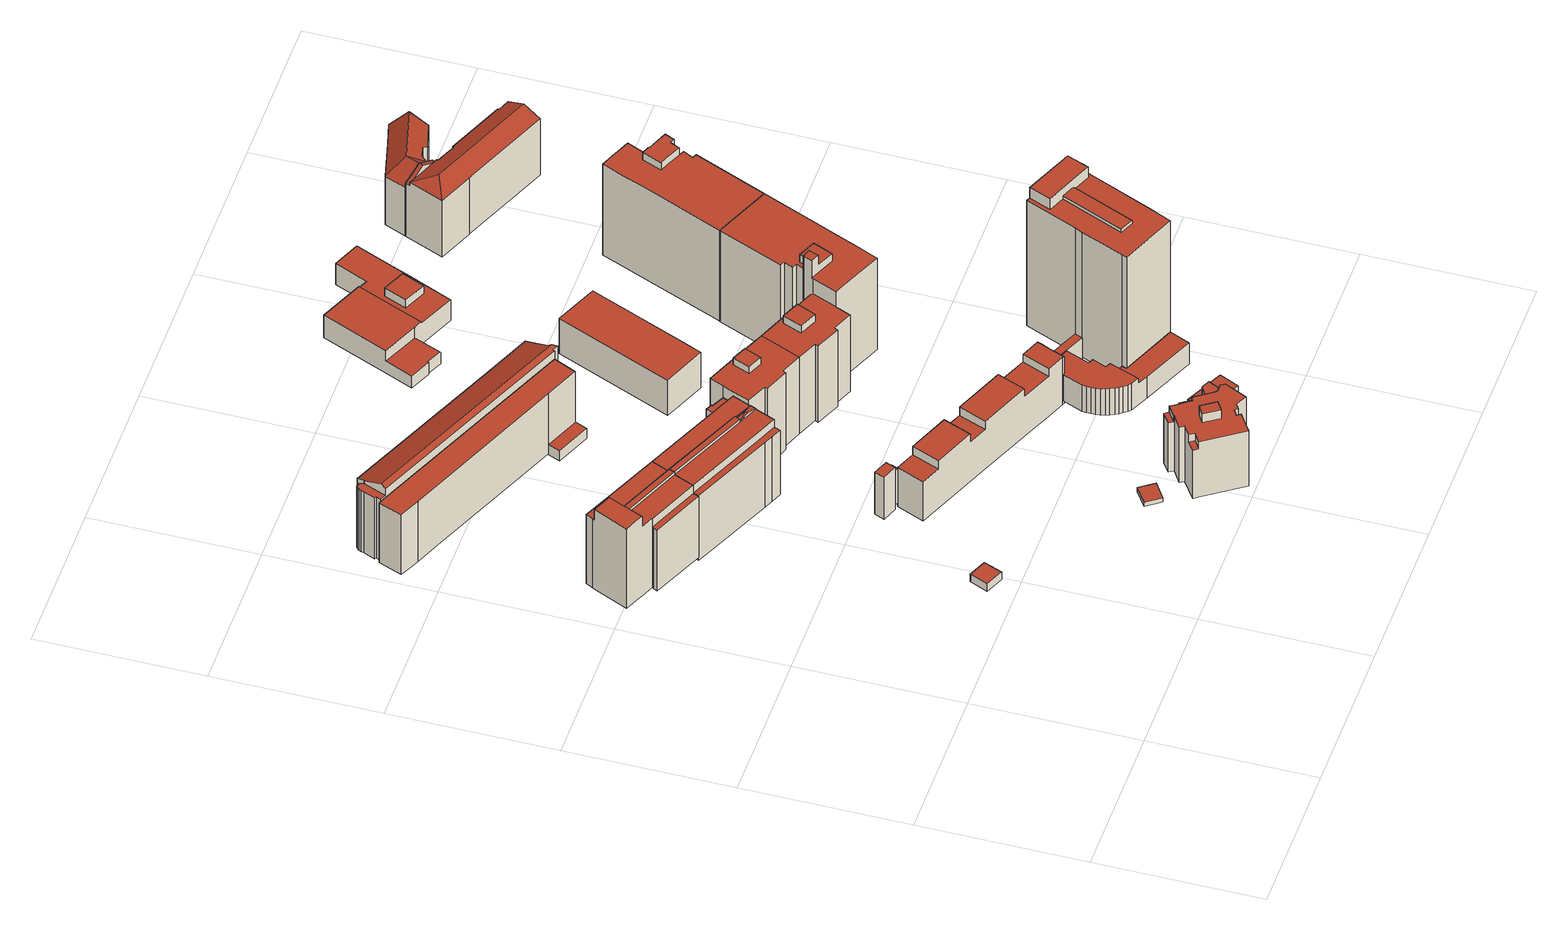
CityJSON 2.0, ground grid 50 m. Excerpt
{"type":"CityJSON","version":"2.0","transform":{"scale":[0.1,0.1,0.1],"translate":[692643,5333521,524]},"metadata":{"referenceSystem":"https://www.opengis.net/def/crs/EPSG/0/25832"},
"CityObjects":{
"building1":{"type":"Building","attributes":{"Gemeindeschluessel":"09162000","HoeheDach":"532.350","HoeheGrund":"529.640","Methode":"2000","NiedrigsteTraufeDesGebaeudes":"532.350","Geometrietyp2DReferenz":"3000","function":"31001_2000","roofType":"1000","measuredHeight":2.71},"geometry":[{"type":"MultiSurface","lod":"2","boundaries":[[[0,1,2,3]],[[4,5,1,0]],[[6,7,5,4]],[[3,2,7,6]],[[1,5,7,2]],[[3,6,4,0]]],"semantics":{"surfaces":[{"type":"WallSurface"},{"type":"RoofSurface"},{"type":"GroundSurface"}],"values":[0,0,0,0,1,2]}}]},
"building2":{"type":"Building","attributes":{"Gemeindeschluessel":"09162000","HoeheDach":"557.510","HoeheGrund":"527.883","Methode":"2000","NiedrigsteTraufeDesGebaeudes":"550.590","Geometrietyp2DReferenz":"3000","function":"31001_1000","roofType":"1000","measuredHeight":29.63,"storeysAboveGround":9},"geometry":[{"type":"MultiSurface","lod":"2","boundaries":[[[8,9,10,11,12,13,14,15,16,17,18,19,20]],[[21,22,17,16]],[[23,15,14,24,25,26]],[[27,9,8,28,29,30]],[[31,30,29,32]],[[13,12,11,10,33,31,32,34,35,36,37,38,39,40,25,24,14]],[[33,27,30,31]],[[10,9,27,33]],[[18,17,22,41]],[[40,42,26,25]],[[43,44,45,42,40,39,38]],[[46,47,48,49,50,44,43]],[[8,20,51,28]],[[52,21,16,15,23,26,42,45]],[[37,36,35,53,54,47,46,43,38]],[[45,44,50,52]],[[19,18,41,55]],[[54,55,41,22,21,52,50,49,48,47]],[[53,51,20,19,55,54]],[[29,28,51,53,35,34,32]]],"semantics":{"surfaces":[{"type":"WallSurface"},{"type":"RoofSurface"},{"type":"GroundSurface"}],"values":[0,0,0,1,0,2,0,0,1,0,0,1,0,1,0,0,0,0,1,0]}}]},
"building3":{"type":"Building","attributes":{"Gemeindeschluessel":"09162000","HoeheDach":"554.542","HoeheGrund":"526.840","Methode":"2000","NiedrigsteTraufeDesGebaeudes":"550.800","Geometrietyp2DReferenz":"3000","function":"31001_1000","roofType":"1000","measuredHeight":27.7,"storeysAboveGround":9},"geometry":[{"type":"MultiSurface","lod":"2","boundaries":[[[56,57,58,59,60,61,62,63,64,65,66,67,68]],[[69,70,65,64,71,16,17]],[[72,15,73,74]],[[75,76,77,78,69,17,18]],[[66,65,79,80]],[[81,68,67,82,83,19,20]],[[84,85,86,87]],[[73,88,89,90,74]],[[91,92,93,57,56,94,95,96,97]],[[94,56,68,81,20,95]],[[87,86,98,99]],[[80,79,100]],[[79,77,76,100]],[[79,65,70,78,77]],[[90,89,101,102]],[[103,93,92,104]],[[105,62,61,60,59,58,103,104,106,107,108,109,110,111,72,74,90,102,84,87,99]],[[106,91,97,107]],[[104,92,91,106]],[[70,69,78]],[[88,73,112,113]],[[96,95,20,19,18,17,16,15,72,111,110,109,108]],[[62,105,99,98,113,112,63]],[[71,64,63,112,73,15,16]],[[83,82,67,66,80,100,75,18,19]],[[107,97,96,108]],[[76,75,100]],[[102,101,85,84]],[[58,57,93,103]],[[113,98,86,85,101,89,88]],[[77,78,77,76]]],"semantics":{"surfaces":[{"type":"WallSurface"},{"type":"RoofSurface"},{"type":"GroundSurface"}],"values":[0,0,0,1,1,1,0,0,1,0,0,1,1,1,0,0,2,0,0,0,0,0,0,1,0,0,0,0,0,1,0]}}]},
"building4":{"type":"Building","attributes":{"Gemeindeschluessel":"09162000","HoeheDach":"541.260","HoeheGrund":"525.738","Methode":"2000","NiedrigsteTraufeDesGebaeudes":"538.600","Geometrietyp2DReferenz":"3000","function":"31001_2000","roofType":"1000","measuredHeight":15.52},"geometry":[{"type":"MultiSurface","lod":"2","boundaries":[[[114,115,116,117,118]],[[119,116,115,120]],[[121,119,122,123]],[[124,122,119,120]],[[125,126,127,128,129,121,123]],[[125,124,120,115,126]],[[129,117,116,119,121]],[[127,114,118,128]],[[123,122,124,125]],[[128,118,117,129]],[[126,115,114,127]]],"semantics":{"surfaces":[{"type":"RoofSurface"},{"type":"WallSurface"},{"type":"GroundSurface"}],"values":[0,1,1,0,2,1,1,1,1,1,1]}}]},
"building5":{"type":"Building","attributes":{"Gemeindeschluessel":"09162000","HoeheDach":"531.300","HoeheGrund":"529.689","Methode":"2000","NiedrigsteTraufeDesGebaeudes":"531.300","Geometrietyp2DReferenz":"3000","function":"31001_2000","roofType":"1000","measuredHeight":1.61},"geometry":[{"type":"MultiSurface","lod":"2","boundaries":[[[130,131,132,133]],[[134,130,133,135]],[[136,131,130,134]],[[136,134,135,137]],[[136,137,132,131]],[[135,133,132,137]]],"semantics":{"surfaces":[{"type":"WallSurface"},{"type":"RoofSurface"},{"type":"GroundSurface"}],"values":[0,1,0,0,2,0]}}]},
"building6":{"type":"Building","attributes":{"Gemeindeschluessel":"09162000","HoeheDach":"549.785","HoeheGrund":"527.534","Methode":"1000","NiedrigsteTraufeDesGebaeudes":"549.785","Geometrietyp2DReferenz":"3000","function":"31001_9998","roofType":"1000","measuredHeight":22.25,"storeysAboveGround":7},"geometry":[{"type":"MultiSurface","lod":"2","boundaries":[[[138,139,140,141,142,143,144,145,146]],[[140,139,147,148,149,141]],[[142,141,149,150,151,143]],[[145,152,153,146]],[[146,153,154,138]],[[150,149,148,147,154,153,152,155,151]],[[144,155,152,145]],[[143,151,155,144]],[[138,154,147,139]]],"semantics":{"surfaces":[{"type":"GroundSurface"},{"type":"WallSurface"},{"type":"RoofSurface"}],"values":[0,1,1,1,1,2,1,1,1]}}]},
"building7":{"type":"Building","attributes":{"Gemeindeschluessel":"09162000","HoeheDach":"553.840","HoeheGrund":"527.691","Methode":"2000","NiedrigsteTraufeDesGebaeudes":"550.417","Geometrietyp2DReferenz":"3000","function":"31001_9998","roofType":"3100","measuredHeight":26.15,"storeysAboveGround":8},"geometry":[{"type":"MultiSurface","lod":"2","boundaries":[[[156,157,158,159]],[[160,161,162,163,164]],[[165,166,167,168,169,170]],[[171,172,173,174]],[[174,173,175,176]],[[177,178,179,180]],[[181,182,183,184]],[[183,182,166,165,185,186,187,188,177,180,189,190,191,192,193,156,159,161,160,171,174,176,194]],[[180,179,195,189]],[[159,158,162,161]],[[188,196,178,177]],[[176,175,197,194]],[[162,169,168,198,163]],[[160,164,172,171]],[[182,181,167,166]],[[191,199,200,192]],[[185,201,202,186]],[[187,203,196,188]],[[204,197,175,173,172,164,163,198]],[[189,195,205,190]],[[190,205,199,191]],[[186,202,203,187]],[[193,206,157,156]],[[204,184,183,194,197]],[[162,158,157,206,200,199,205,195,179,178,196,203,202,201,170,169]],[[192,200,206,193]],[[204,198,168,167,181,184]],[[165,170,201,185]]],"semantics":{"surfaces":[{"type":"WallSurface"},{"type":"GroundSurface"},{"type":"RoofSurface"}],"values":[0,0,0,0,0,0,0,1,0,0,0,0,0,0,0,0,0,0,2,0,0,0,0,0,2,0,2,0]}}]},
"building8":{"type":"Building","attributes":{"Gemeindeschluessel":"09162000","HoeheDach":"552.930","HoeheGrund":"529.150","Methode":"2000","NiedrigsteTraufeDesGebaeudes":"546.740","Geometrietyp2DReferenz":"3000","function":"31001_1000","roofType":"1000","measuredHeight":23.78,"storeysAboveGround":6},"geometry":[{"type":"MultiSurface","lod":"2","boundaries":[[[207,208,209,210]],[[211,212,213,214]],[[215,216,217,218,219,220,221]],[[222,223,224,225,226,227,228]],[[226,225,221,220]],[[229,230,231,232,233,234]],[[226,220,235,236,227]],[[237,238,224,223]],[[230,239,240,241,242,231]],[[243,236,235,244]],[[245,246,208,207]],[[247,248,249,250,251,252]],[[253,254,247,252,255,256,257,258,259]],[[260,261,262,263,238,237]],[[264,265,266,267]],[[214,213,250,249]],[[268,269,270,271,272,273,274,275,276,277,278,279,280]],[[281,282,212,211]],[[281,283,284,285,286,282]],[[268,280,285,284]],[[287,288,289,290,291,292]],[[272,271,270,269,268,284,283,281,211,214,249,248,247,254,253,259,293,294,261,260,237,223,222,228,243,244,219,218,217,295,233,232,231,242,241,296,273]],[[228,227,236,243]],[[297,298,299,300]],[[301,302,246,245]],[[300,291,290,289,303,276,275,274,304,240,239,230,229,234,297]],[[244,235,220,219]],[[209,208,246,302]],[[210,209,302,301]],[[289,288,305,303]],[[255,306,265,264,307,256]],[[216,298,297,234,233,295,217]],[[300,299,292,291]],[[257,256,307,264,267,258]],[[303,305,277,276]],[[252,251,250,213,212,282,286,285,280,279,278,277,305,288,287,292,299,298,216,215,221,225,224,238,263,262,308,266,265,306,255],[245,207,210,301]],[[304,274,273,296,241,240]],[[258,267,266,308,262,261,294,293,259]]],"semantics":{"surfaces":[{"type":"WallSurface"},{"type":"RoofSurface"},{"type":"GroundSurface"}],"values":[0,0,0,0,0,0,1,0,0,0,0,0,0,0,0,0,0,0,0,0,0,2,0,0,0,1,0,1,0,0,0,0,0,1,0,1,0,0]}}]},
"building9":{"type":"Building","attributes":{"Gemeindeschluessel":"09162000","HoeheDach":"530.950","HoeheGrund":"527.260","Methode":"2000","NiedrigsteTraufeDesGebaeudes":"530.950","Geometrietyp2DReferenz":"3000","function":"31001_2000","roofType":"1000","measuredHeight":3.69,"storeysAboveGround":1},"geometry":[{"type":"MultiSurface","lod":"2","boundaries":[[[309,310,311,312]],[[313,309,312,314]],[[314,315,316,313]],[[315,311,310,316]],[[316,310,309,313]],[[314,312,311,315]]],"semantics":{"surfaces":[{"type":"RoofSurface"},{"type":"WallSurface"},{"type":"GroundSurface"}],"values":[0,1,2,1,1,1]}}]},
"building10":{"type":"Building","attributes":{"Gemeindeschluessel":"09162000","HoeheDach":"542.122","HoeheGrund":"524.440","Methode":"2000","NiedrigsteTraufeDesGebaeudes":"538.964","Geometrietyp2DReferenz":"3000","function":"31001_1000","roofType":"1000","measuredHeight":17.68,"storeysAboveGround":4},"geometry":[{"type":"MultiSurface","lod":"2","boundaries":[[[317,318,319,320]],[[321,320,319,322]],[[323,324,325,326]],[[327,328,329,330]],[[331,332,333,334]],[[335,336,337,338]],[[339,340,341,342]],[[321,322,339,342]],[[343,318,317,344]],[[345,338,337,346]],[[347,348,349,350,351,334,333,323,326,344,317,320,321,342,341,352,335,338,345]],[[335,352,353,336]],[[330,329,332,331]],[[341,340,353,352]],[[326,325,343,344]],[[327,354,355,328]],[[327,330,331,334,351,350,349,348,347,345,346,356,357,358,359,360,354]],[[333,332,329,328,355,324,323]],[[336,353,340,339,322,319,318,343,325,324,355,354,360,359,358,357,356,346,337]]],"semantics":{"surfaces":[{"type":"RoofSurface"},{"type":"WallSurface"},{"type":"GroundSurface"}],"values":[0,1,1,1,1,0,1,0,1,1,1,1,1,0,0,1,2,0,1]}}]},
"building11":{"type":"Building","attributes":{"Gemeindeschluessel":"09162000","HoeheDach":"557.590","HoeheGrund":"526.450","Methode":"2000","NiedrigsteTraufeDesGebaeudes":"555.159","Geometrietyp2DReferenz":"3000","function":"31001_1000","roofType":"1000","measuredHeight":31.14,"storeysAboveGround":9},"geometry":[{"type":"MultiSurface","lod":"2","boundaries":[[[361,362,363,364]],[[365,366,367,368,369,370,371,372]],[[373,374,375,376,377,378,379,380,381,382,383,384,385,371,370,369,368]],[[381,386,387,382]],[[380,388,386,381]],[[386,388,389,390,391,392,393,394,395,367,366,365,372,396,397,398,387],[361,364,399,400]],[[379,378,377,391,390,389,388,380]],[[387,398,397,384,383,382]],[[401,363,362,402]],[[375,393,392,376]],[[400,402,362,361]],[[376,392,391,377]],[[364,363,401,399]],[[397,396,372,371,385,384]],[[399,401,402,400]],[[375,374,373,368,367,395,394,393]]],"semantics":{"surfaces":[{"type":"WallSurface"},{"type":"GroundSurface"},{"type":"RoofSurface"}],"values":[0,0,1,0,0,2,0,0,2,0,0,0,0,0,0,0]}}]},
"building12":{"type":"Building","attributes":{"Gemeindeschluessel":"09162000","HoeheDach":"532.350","HoeheGrund":"529.140","Methode":"2000","NiedrigsteTraufeDesGebaeudes":"531.250","Geometrietyp2DReferenz":"3000","function":"31001_2000","roofType":"1000","measuredHeight":3.21},"geometry":[{"type":"MultiSurface","lod":"2","boundaries":[[[403,404,405,406,407,408,409,410]],[[404,403,411,412,413,414,405]],[[410,415,411,403]],[[406,416,417,407]],[[418,419,415,410,409,408,420]],[[413,412,419,418]],[[405,414,416,406]],[[411,415,419,412]],[[407,417,420,408]],[[414,413,418,420,417,416]]],"semantics":{"surfaces":[{"type":"GroundSurface"},{"type":"WallSurface"},{"type":"RoofSurface"}],"values":[0,1,1,1,1,1,1,2,1,2]}}]},
"building13":{"type":"Building","attributes":{"Gemeindeschluessel":"09162000","HoeheDach":"557.669","HoeheGrund":"526.605","Methode":"2000","NiedrigsteTraufeDesGebaeudes":"555.090","Geometrietyp2DReferenz":"3000","function":"31001_1000","roofType":"1000","measuredHeight":31.06,"storeysAboveGround":9},"geometry":[{"type":"MultiSurface","lod":"2","boundaries":[[[421,422,423,424]],[[425,426,427,428]],[[429,430,426,425]],[[431,427,426,430]],[[432,433,434,435,423,422,436,437,438,439,440,441],[425,428,442,429]],[[428,427,431,442]],[[443,432,441,444]],[[442,431,430,429]],[[439,438,437,445,446,447,448,440]],[[421,424,449,450,451,443,444,448,447,446,445,452]],[[451,433,432,443]],[[450,434,433,451]],[[424,423,435,449]],[[444,441,440,448]],[[445,437,436,452]],[[452,436,422,421]],[[449,435,434,450]]],"semantics":{"surfaces":[{"type":"WallSurface"},{"type":"RoofSurface"},{"type":"GroundSurface"}],"values":[0,0,0,1,1,0,0,0,0,2,0,0,0,0,0,0,0]}}]},
"building14":{"type":"Building","attributes":{"Gemeindeschluessel":"09162000","HoeheDach":"535.560","HoeheGrund":"525.810","Methode":"1000","NiedrigsteTraufeDesGebaeudes":"533.713","Geometrietyp2DReferenz":"3000","function":"31001_2000","roofType":"1000","measuredHeight":9.75},"geometry":[{"type":"MultiSurface","lod":"2","boundaries":[[[453,454,455,456]],[[457,458,459,460]],[[461,462,463,464]],[[465,466,467,468]],[[469,470,471,472]],[[473,474,475,476]],[[477,464,463,478,479,480]],[[481,482,483,484,485,475,474,471,470,459,458,486,467,466,487,455,454,488,489,490,480,479,491,492]],[[492,493,494,481]],[[495,490,489,496]],[[497,491,479,478]],[[498,487,466,465]],[[499,500,501,502]],[[477,480,490,495]],[[476,475,485,503]],[[504,483,482,505]],[[468,467,486,506]],[[477,495,496,507,453,456,498,465,468,506,457,460,469,472,473,476,503,508,504,505,494,493,509,499,502,461,464]],[[509,510,500,499]],[[508,484,483,504]],[[507,488,454,453]],[[496,489,488,507]],[[481,494,505,482]],[[509,493,492,491,497,510]],[[456,455,487,498]],[[502,501,462,461]],[[506,486,458,457]],[[463,462,501,500,510,497,478]],[[460,459,470,469]],[[472,471,474,473]],[[503,485,484,508]]],"semantics":{"surfaces":[{"type":"WallSurface"},{"type":"RoofSurface"},{"type":"GroundSurface"}],"values":[0,0,0,0,0,0,0,1,0,0,0,0,0,0,0,0,0,2,0,0,0,0,0,0,0,0,0,1,0,0,0]}}]},
"building15":{"type":"Building","attributes":{"Gemeindeschluessel":"09162000","HoeheDach":"541.788","HoeheGrund":"528.580","Methode":"1000","NiedrigsteTraufeDesGebaeudes":"541.788","Geometrietyp2DReferenz":"3000","function":"31001_9998","roofType":"1000","measuredHeight":13.21,"storeysAboveGround":3},"geometry":[{"type":"MultiSurface","lod":"2","boundaries":[[[511,512,513,514]],[[512,515,516,517,513]],[[514,513,517,518]],[[511,519,520,516,515,512]],[[518,517,516,520]],[[519,511,514,518,520]]],"semantics":{"surfaces":[{"type":"WallSurface"},{"type":"RoofSurface"},{"type":"GroundSurface"}],"values":[0,1,0,0,0,2]}}]},
"building16":{"type":"Building","attributes":{"Gemeindeschluessel":"09162000","HoeheDach":"535.720","HoeheGrund":"527.602","Methode":"2000","NiedrigsteTraufeDesGebaeudes":"535.720","Geometrietyp2DReferenz":"3000","function":"31001_2000","roofType":"1000","measuredHeight":8.12},"geometry":[{"type":"MultiSurface","lod":"2","boundaries":[[[521,522,523,524,525,526]],[[527,522,521,528]],[[528,521,526,529]],[[529,530,531,532,527,528]],[[530,525,524,531]],[[531,524,523,532]],[[532,523,522,527]],[[529,526,525,530]]],"semantics":{"surfaces":[{"type":"RoofSurface"},{"type":"WallSurface"},{"type":"GroundSurface"}],"values":[0,1,1,2,1,1,1,1]}}]},
"building17":{"type":"Building","attributes":{"Gemeindeschluessel":"09162000","HoeheDach":"579.080","HoeheGrund":"528.540","Methode":"2000","NiedrigsteTraufeDesGebaeudes":"575.190","Geometrietyp2DReferenz":"3000","function":"31001_1000","roofType":"1000","measuredHeight":50.54,"storeysAboveGround":16},"geometry":[{"type":"MultiSurface","lod":"2","boundaries":[[[533,534,535,536,537,538,539,540,541,542,543,544]],[[545,546,547,548]],[[549,550,542,541]],[[551,552,553,533,544,554]],[[555,556,557,558,559,553,552,551,554,560]],[[561,562,563,536,535,534,559,558,564,565,555,560,543,542,550,566,567,547,546]],[[558,557,568,564]],[[547,567,566,569,570,548]],[[571,561,546,545]],[[569,566,550,549]],[[565,572,556,555]],[[560,554,544,543]],[[568,557,556,572]],[[534,533,553,559]],[[564,568,572,565]],[[573,574,571,545,548,570,569,549,541,540,539,538,537]],[[571,574,573,537,536,563,562,561]]],"semantics":{"surfaces":[{"type":"WallSurface"},{"type":"RoofSurface"},{"type":"GroundSurface"}],"values":[0,0,0,1,0,1,0,0,0,0,0,0,1,0,0,2,0]}}]},
"building18":{"type":"Building","attributes":{"Gemeindeschluessel":"09162000","HoeheDach":"539.886","HoeheGrund":"529.190","Methode":"2000","NiedrigsteTraufeDesGebaeudes":"533.628","Geometrietyp2DReferenz":"3000","function":"31001_9998","roofType":"1000","measuredHeight":10.7,"storeysAboveGround":2},"geometry":[{"type":"MultiSurface","lod":"2","boundaries":[[[575,576,577,578]],[[579,575,578,580]],[[581,576,575,579]],[[582,583,584,585,586,587,588]],[[589,590,591,592]],[[591,593,594,595,596,597,592]],[[590,598,599,600,601,602,593,591]],[[603,604,605,606]],[[607,608,609,610,611,596,595]],[[612,588,587,601,600]],[[613,587,586,614,615,607,595,594]],[[616,598,590,589]],[[583,617,618,619,606,605,620,621,622,584]],[[609,623,624,625,626,610]],[[606,619,618,617,583,582,588,612,627,616,589,592,597,596,611,610,626,625,603]],[[580,578,577,628]],[[584,622,621,620,605,604,624,623,609,608,629,630,585],[628,581,579,580]],[[627,612,600,599,598,616]],[[602,601,587,613,594,593]],[[625,624,604,603]],[[585,630,629,608,607,615,614,586]],[[628,577,576,581]]],"semantics":{"surfaces":[{"type":"RoofSurface"},{"type":"WallSurface"},{"type":"GroundSurface"}],"values":[0,1,1,1,1,1,0,1,1,1,0,1,1,1,2,1,0,1,1,1,1,1]}}]},
"building19":{"type":"Building","attributes":{"Gemeindeschluessel":"09162000","HoeheDach":"566.940","HoeheGrund":"526.520","Methode":"2000","NiedrigsteTraufeDesGebaeudes":"560.645","Geometrietyp2DReferenz":"3000","function":"31001_1000","roofType":"1000","measuredHeight":40.42,"storeysAboveGround":9},"geometry":[{"type":"MultiSurface","lod":"2","boundaries":[[[631,632,633,634]],[[635,636,637,638]],[[639,640,641,642]],[[643,644,636,635]],[[645,646,647,648,649,650]],[[634,633,648,647]],[[650,649,648,633,632,651]],[[652,653,654,655,656,657,640,639]],[[658,659,660,661,662]],[[657,656,655,663,664,665,666,667,668,669,670,671,672,637,636,644,673,674,631,634,647,646,645,675,676,641,640]],[[674,660,659,632,631]],[[677,661,660,678]],[[669,668,667,666,679,680,681,682,683,670]],[[684,685,686,654,653,652,639,642,687,677,678,688,643,635,638,689,690,683,682,681,680,679]],[[660,674,673,644,643,688,678]],[[641,676,662,661,677,687,642]],[[675,645,650,651,658,662,676]],[[689,638,637,672,671,690]],[[654,686,685,684,679,666,665,664,663,655]],[[690,671,670,683]],[[632,659,658,651]]],"semantics":{"surfaces":[{"type":"WallSurface"},{"type":"RoofSurface"},{"type":"GroundSurface"}],"values":[0,0,0,0,0,0,1,0,1,1,0,0,0,2,0,0,0,0,0,0,0]}}]},
"building20":{"type":"Building","attributes":{"Gemeindeschluessel":"09162000","HoeheDach":"563.305","HoeheGrund":"526.724","Methode":"2000","NiedrigsteTraufeDesGebaeudes":"560.640","Geometrietyp2DReferenz":"3000","function":"31001_1000","roofType":"1000","measuredHeight":36.58,"storeysAboveGround":9},"geometry":[{"type":"MultiSurface","lod":"2","boundaries":[[[691,692,693,694]],[[695,696,697,698]],[[699,700,701,702,703]],[[704,701,700,693,692,705,706,707,708,709]],[[710,711,712,713,714,707,706]],[[715,716,713,712]],[[698,697,666,717]],[[666,697,696,718,702,719,720,721,714,713,716,722,723,724,670]],[[725,722,716,715]],[[670,724,723,722,725,726,727,728]],[[694,699,703,729,695,698,717,728,727,726,725,715,712,711,710,730,691]],[[720,709,708,721]],[[729,718,696,695]],[[703,702,718,729]],[[717,666,670,728]],[[721,708,707,714]],[[694,693,700,699]],[[719,702,701,704,709,720]],[[705,692,691,730,710,706]]],"semantics":{"surfaces":[{"type":"WallSurface"},{"type":"RoofSurface"},{"type":"GroundSurface"}],"values":[0,0,0,1,0,0,0,1,0,0,2,0,0,0,0,0,0,0,0]}}]},
"building21":{"type":"Building","attributes":{"Gemeindeschluessel":"09162000","HoeheDach":"552.120","HoeheGrund":"528.840","Methode":"2000","NiedrigsteTraufeDesGebaeudes":"533.520","Geometrietyp2DReferenz":"3000","function":"31001_1000","roofType":"3200","measuredHeight":23.28,"storeysAboveGround":7},"geometry":[{"type":"MultiSurface","lod":"2","boundaries":[[[731,732,733,734,735,736]],[[737,738,739,740]],[[741,742,743]],[[744,745,746,747,748]],[[749,750,751,752]],[[753,754,755,756,738,737]],[[757,758,759,734,733]],[[757,760,761,762,763,764,765,749,752,739,738,756,758]],[[737,740,766,753]],[[739,752,751,767,766,740]],[[763,768,769,764]],[[766,767,754,753]],[[768,763,762,736,770,742,741]],[[743,742,770,735,734,759,755,754,767,751,750,771,745]],[[746,771,750,749,765,747]],[[757,733,732,760]],[[760,732,731,761]],[[735,770,736]],[[745,771,746]],[[744,748,769,768,741,743]],[[765,764,769,748,747]],[[761,731,736,762]],[[756,755,759,758]],[[743,745,744]]],"semantics":{"surfaces":[{"type":"RoofSurface"},{"type":"WallSurface"},{"type":"GroundSurface"}],"values":[0,1,1,0,1,1,1,2,0,1,1,1,1,0,1,1,1,0,1,0,1,1,1,1]}}]},
"building22":{"type":"Building","attributes":{"Gemeindeschluessel":"09162000","HoeheDach":"551.813","HoeheGrund":"528.855","Methode":"2000","NiedrigsteTraufeDesGebaeudes":"546.807","Geometrietyp2DReferenz":"3000","function":"31001_2000","roofType":"3100","measuredHeight":22.96,"storeysAboveGround":5},"geometry":[{"type":"MultiSurface","lod":"2","boundaries":[[[772,773,774,775]],[[776,777,778,779,780,781]],[[782,783,772,775,784]],[[774,779,778,785,786,787]],[[781,780,788,789]],[[790,791,792,793]],[[794,785,778,777]],[[793,792,795,796]],[[783,782,797,798,794,777,776,781,789,790,793,796]],[[784,775,774,787,799]],[[798,797,799,787,786]],[[782,784,799,797]],[[779,774,773,795,792,791,788,780]],[[798,786,785,794]],[[783,796,795,773,772]],[[789,788,791,790]]],"semantics":{"surfaces":[{"type":"RoofSurface"},{"type":"WallSurface"},{"type":"GroundSurface"}],"values":[0,1,1,0,1,1,1,1,2,0,1,1,0,1,1,1]}}]}
},
"vertices":[
[442,539,56],[442,539,84],[386,563,84],[386,563,56],[465,595,56],[465,595,84],[410,618,56],[410,618,84],
[311,1373,266],[308,1367,266],[308,1367,39],[311,1373,39],[337,1433,39],[344,1451,39],[368,1507,39],[368,1507,296],[344,1451,296],[344,1451,305],[337,1433,305],[337,1433,296],[311,1373,296],[147,1535,296],[147,1535,305],[172,1592,296],[172,1592,39],[116,1617,39],[116,1617,296],[303,1355,266],[153,1440,266],[150,1435,266],[143,1423,266],[143,1423,39],[150,1435,39],[303,1355,39],[153,1440,39],[153,1441,39],[114,1457,39],[92,1467,39],[54,1482,39],[102,1589,39],[106,1597,39],[139,1517,305],[106,1597,296],[54,1482,335],[102,1589,335],[102,1589,296],[92,1467,335],[114,1457,335],[139,1517,335],[147,1535,335],[160,1564,335],[153,1440,296],[160,1564,296],[153,1441,296],[114,1457,296],[139,1517,296],
[622,1238,268],[620,1233,268],[620,1233,28],[622,1238,28],[647,1298,28],[655,1315,28],[657,1322,28],[657,1322,296],[655,1315,296],[655,1315,298],[647,1298,298],[647,1298,296],[622,1238,296],[594,1342,305],[594,1342,298],[594,1342,296],[368,1507,28],[620,1398,296],[620,1398,28],[587,1324,305],[590,1332,305],[591,1333,305],[591,1334,305],[621,1320,305],[617,1311,305],[561,1264,296],[617,1311,296],[587,1324,296],[654,1422,28],[654,1422,268],[664,1418,268],[664,1418,28],[620,1398,268],[636,1435,268],[636,1435,28],[554,1245,268],[583,1232,268],[614,1219,268],[561,1264,268],[311,1373,268],[308,1367,268],[303,1355,268],[692,1405,268],[692,1405,28],[587,1324,298],[655,1426,268],[655,1426,28],[614,1219,28],[583,1232,28],[679,1372,28],[554,1245,28],[303,1355,28],[308,1367,28],[311,1373,28],[337,1433,28],[344,1451,28],[679,1372,296],[679,1372,268],
[661,907,173],[665,918,173],[673,937,173],[627,956,173],[615,925,173],[673,937,146],[665,918,146],[673,937,17],[695,928,146],[695,928,17],[687,909,146],[687,909,17],[665,918,17],[661,907,17],[615,925,17],[627,956,17],
[910,245,73],[910,245,57],[879,289,57],[879,289,73],[860,210,73],[828,254,73],[860,210,57],[828,254,57],
[683,1821,35],[577,1865,35],[147,2046,35],[70,2078,35],[51,2087,35],[6,2107,35],[35,2178,35],[41,2176,35],[714,1889,35],[577,1865,258],[147,2046,258],[70,2078,258],[51,2087,258],[6,2107,258],[41,2176,258],[714,1889,258],[683,1821,258],[35,2178,258],
[87,2245,37],[87,2245,265],[88,2241,265],[88,2241,37],[90,2236,37],[88,2237,37],[88,2237,265],[88,2237,275],[90,2236,275],[41,2176,37],[714,1889,37],[714,1889,288],[61,2167,288],[61,2167,265],[41,2176,265],[102,2261,37],[102,2261,264],[601,2046,265],[601,2046,37],[751,1983,265],[751,1983,37],[63,2245,37],[63,2245,265],[66,2249,265],[66,2249,37],[715,1893,290],[715,1893,37],[733,1886,37],[733,1886,291],[47,2190,37],[42,2193,37],[57,2229,37],[60,2238,37],[69,2251,37],[73,2253,37],[77,2253,37],[81,2251,37],[84,2249,37],[723,1911,37],[69,2251,265],[60,2238,265],[723,1911,295],[67,2182,298],[77,2253,265],[81,2251,265],[47,2190,265],[42,2193,265],[57,2229,265],[727,1901,298],[73,2253,265],[84,2249,265],
[1048,113,257],[1048,113,289],[1020,94,289],[1020,94,257],[1062,70,51],[1062,70,257],[1044,59,257],[1044,59,51],[1034,230,257],[1046,212,257],[1046,212,51],[1034,230,51],[1025,243,51],[1025,243,234],[1025,243,257],[992,220,51],[993,219,51],[993,219,257],[992,220,257],[992,220,234],[983,233,234],[983,233,51],[1093,206,227],[1120,168,227],[1120,168,51],[1093,206,51],[1075,231,51],[1075,231,227],[1019,251,234],[1016,256,234],[953,192,51],[953,192,257],[1121,168,227],[1153,189,227],[1153,189,51],[1121,168,51],[1016,256,51],[1019,251,51],[1018,156,257],[1018,156,289],[994,8,51],[1024,28,51],[1052,47,51],[1052,47,257],[1024,28,257],[994,8,257],[905,137,51],[914,125,51],[914,125,257],[914,125,230],[905,137,230],[904,139,230],[904,139,51],[961,180,51],[962,179,51],[962,179,257],[961,180,257],[943,144,230],[943,144,257],[933,159,257],[933,159,230],[1121,54,51],[1136,86,51],[1143,102,51],[1153,123,51],[1158,135,51],[1179,177,51],[1179,177,227],[1158,135,227],[1153,123,227],[1153,123,257],[1143,102,257],[1136,86,257],[1121,54,257],[1069,60,51],[1069,60,257],[1080,67,51],[1085,71,51],[1085,71,257],[1080,67,257],[1107,152,257],[1119,135,257],[1119,135,227],[1107,152,227],[1076,195,227],[1076,195,257],[933,159,51],[961,179,51],[1047,213,51],[1158,187,51],[1047,213,227],[1047,213,257],[1065,188,257],[1065,188,227],[990,138,257],[990,138,289],[1145,135,227],[1158,187,227],[1145,135,257],[931,136,257],[931,136,230],[961,179,257],
[667,1783,70],[683,1821,70],[577,1865,70],[561,1827,70],[667,1783,33],[561,1827,33],[577,1865,33],[683,1821,33],
[1051,661,181],[1084,745,181],[932,808,181],[899,724,181],[899,724,150],[932,808,150],[1148,620,179],[1182,705,179],[1182,705,151],[1148,620,151],[1235,668,4],[1235,668,179],[1224,642,179],[1224,642,4],[1206,596,4],[1206,596,179],[1201,598,179],[1201,598,4],[713,801,150],[746,884,150],[687,909,150],[653,826,150],[872,833,150],[872,833,181],[839,749,181],[839,749,150],[1084,745,151],[1051,661,151],[653,826,4],[687,909,4],[713,801,4],[839,749,4],[899,724,4],[1051,661,4],[1148,620,4],[713,801,181],[746,884,181],[1240,681,4],[1240,681,179],[746,884,4],[872,833,4],[932,808,4],[1084,745,4],[1182,705,4],
[781,1403,312],[781,1403,336],[826,1384,336],[826,1384,312],[787,1415,312],[832,1397,312],[911,1363,312],[911,1363,25],[832,1397,25],[787,1415,25],[710,1447,25],[710,1447,312],[906,1351,25],[885,1299,25],[860,1240,25],[796,1266,25],[791,1257,25],[776,1263,25],[730,1281,25],[717,1286,25],[719,1295,25],[657,1322,25],[683,1383,25],[692,1405,25],[705,1435,25],[719,1295,312],[657,1322,312],[717,1286,312],[730,1281,312],[776,1263,312],[791,1257,312],[796,1266,312],[860,1240,312],[885,1299,312],[906,1351,312],[705,1435,312],[692,1405,312],[683,1383,312],[805,1333,312],[760,1351,312],[805,1333,336],[760,1351,336],
[1330,140,51],[1211,197,51],[1130,235,51],[1124,248,51],[1143,290,51],[1154,295,51],[1238,256,51],[1357,200,51],[1330,140,84],[1211,197,84],[1211,197,72],[1130,235,72],[1357,200,84],[1124,248,72],[1143,290,72],[1238,256,72],[1238,256,84],[1154,295,72],
[1080,1203,26],[1080,1203,311],[1060,1157,311],[1060,1157,26],[978,1322,311],[978,1322,337],[1033,1299,337],[1033,1299,311],[954,1264,311],[954,1264,337],[1009,1241,337],[922,1214,311],[918,1204,311],[993,1172,311],[999,1183,311],[1111,1277,311],[1106,1283,311],[1038,1311,311],[983,1334,311],[911,1363,311],[860,1240,311],[1009,1241,311],[922,1214,26],[860,1240,26],[1106,1283,26],[1038,1311,26],[983,1334,26],[911,1363,26],[999,1183,26],[993,1172,26],[918,1204,26],[1111,1277,26],
[1190,448,18],[1190,448,116],[1185,460,116],[1185,460,18],[1175,523,18],[1175,523,116],[1177,535,116],[1177,535,18],[1439,312,18],[1439,312,97],[1278,383,97],[1278,383,18],[1177,485,18],[1177,485,116],[1175,497,116],[1175,497,18],[1202,598,18],[1202,598,116],[1206,596,116],[1206,596,18],[1224,642,18],[1224,642,116],[1229,643,116],[1229,643,18],[1221,409,18],[1246,398,97],[1246,398,116],[1221,409,116],[1280,488,116],[1264,495,116],[1281,537,116],[1266,544,116],[1293,615,116],[1175,510,116],[1180,472,116],[1196,438,116],[1204,428,116],[1212,418,116],[1274,470,116],[1273,470,116],[1273,470,18],[1280,488,18],[1212,418,18],[1204,428,18],[1274,470,97],[1180,472,18],[1294,446,18],[1294,446,97],[1466,374,97],[1466,374,18],[1293,615,18],[1281,537,18],[1264,495,18],[1175,510,18],[1196,438,18],[1266,544,18],[1299,459,18],[1299,459,97],
[935,1542,46],[935,1542,178],[804,1596,178],[804,1596,46],[955,1589,178],[1081,1893,178],[951,1948,178],[951,1948,46],[955,1589,46],[1081,1893,46],
[1229,643,117],[1293,615,117],[1353,589,117],[1363,613,117],[1235,668,117],[1224,642,117],[1293,615,36],[1229,643,36],[1224,642,36],[1235,668,36],[1363,613,36],[1353,589,36],
[1590,703,551],[1590,703,512],[1603,698,512],[1604,698,512],[1604,698,45],[1603,698,45],[1590,703,45],[1440,765,45],[1429,770,45],[1429,770,512],[1440,765,512],[1440,765,551],[1294,446,45],[1294,446,512],[1299,459,512],[1299,459,45],[1363,613,45],[1363,613,512],[1463,679,551],[1506,661,551],[1563,637,551],[1413,699,551],[1463,679,512],[1463,679,523],[1506,661,523],[1506,661,512],[1563,637,512],[1413,699,512],[1466,374,512],[1495,442,512],[1576,632,512],[1426,470,512],[1383,488,512],[1353,589,512],[1322,513,512],[1426,470,523],[1353,589,45],[1322,513,45],[1466,374,45],[1383,488,523],[1576,632,45],[1495,442,45],
[985,2343,159],[1014,2411,159],[946,2441,159],[917,2373,159],[985,2343,130],[917,2373,130],[1014,2411,130],[871,2314,52],[983,2265,52],[983,2265,130],[871,2314,130],[871,2314,135],[846,2325,135],[846,2325,52],[764,2261,52],[764,2261,96],[699,2289,96],[699,2289,52],[735,2374,96],[735,2374,135],[820,2575,135],[820,2575,52],[735,2374,52],[765,2264,96],[810,2243,96],[812,2241,96],[846,2325,96],[845,2325,96],[1111,2570,52],[1111,2570,130],[1109,2564,130],[1109,2564,52],[956,2517,135],[956,2517,130],[985,2504,130],[985,2504,52],[956,2517,52],[812,2241,52],[845,2325,135],[899,2381,135],[927,2449,135],[765,2264,52],[1011,2332,52],[1040,2399,52],[1069,2469,52],[1069,2469,130],[1040,2399,130],[1011,2332,130],[986,2505,130],[1028,2605,130],[1028,2605,52],[986,2505,52],[810,2243,52],[946,2441,130],[927,2449,130],[899,2381,130],
[1152,1301,366],[1152,1301,393],[1165,1332,393],[1165,1332,366],[1139,1344,25],[1139,1344,366],[1151,1372,366],[1151,1372,25],[1080,1203,25],[1080,1203,366],[1111,1277,366],[1111,1277,25],[1152,1338,25],[1152,1338,366],[1194,1249,366],[1206,1278,366],[1219,1309,366],[1219,1309,393],[1206,1278,393],[1194,1249,393],[1140,1272,393],[1106,1192,25],[1160,1169,25],[1240,1135,25],[1240,1135,366],[1160,1169,366],[1106,1192,366],[1140,1272,429],[1152,1301,429],[1138,1306,429],[1126,1310,429],[1114,1283,429],[1274,1216,366],[1285,1244,366],[1299,1276,366],[1393,1502,366],[1314,1535,366],[1259,1558,366],[1232,1570,366],[1220,1575,366],[1139,1378,366],[1150,1373,366],[1152,1337,366],[1138,1306,366],[1140,1272,366],[1114,1283,366],[1126,1310,25],[1138,1306,25],[1393,1502,25],[1314,1535,25],[1259,1558,25],[1232,1570,25],[1220,1575,25],[1299,1276,25],[1285,1244,25],[1274,1216,25],[1114,1283,25],[1152,1337,25],[1150,1373,25],[1139,1378,25],
[1511,1819,27],[1511,1819,393],[1498,1789,393],[1498,1789,27],[1473,1729,27],[1473,1729,366],[1486,1724,366],[1486,1724,27],[1484,1795,27],[1484,1795,393],[1471,1767,393],[1471,1767,366],[1471,1767,27],[1423,1788,393],[1447,1845,393],[1446,1846,393],[1447,1847,393],[1424,1856,393],[1400,1797,393],[1446,1846,27],[1447,1847,27],[1475,1914,27],[1475,1914,366],[1447,1847,366],[1450,1925,27],[1450,1925,366],[1393,1502,27],[1487,1760,366],[1423,1788,366],[1400,1797,366],[1424,1856,366],[1376,1955,366],[1348,1888,366],[1324,1829,366],[1376,1955,27],[1348,1888,27],[1324,1829,27],[1220,1575,27],[1487,1760,27],[1447,1845,27],
[1326,2318,257],[1326,2319,257],[1606,2202,257],[1626,2255,281],[1294,2393,281],[1220,2362,257],[1626,2379,95],[1626,2379,48],[1446,2428,48],[1446,2428,95],[1264,2468,245],[1264,2468,257],[1283,2459,257],[1318,2445,277],[1353,2431,257],[1371,2423,246],[1376,2438,247],[1324,2459,277],[1369,2419,48],[1369,2419,258],[1431,2393,259],[1431,2393,48],[1609,2324,95],[1609,2324,257],[1608,2319,259],[1608,2319,48],[1606,2202,48],[1645,2305,48],[1645,2305,258],[1326,2319,48],[1326,2318,48],[1220,2362,48],[1269,2481,48],[1321,2460,48],[1376,2438,48],[1433,2397,95],[1433,2397,257],[1269,2481,245],[1321,2460,275],[1263,2467,257],[1371,2423,257],
[1376,2438,229],[1384,2457,230],[1340,2501,278],[1323,2460,278],[1509,2544,49],[1495,2598,49],[1495,2598,228],[1509,2544,278],[1522,2492,229],[1522,2492,49],[1321,2460,49],[1376,2438,49],[1321,2460,276],[1420,2578,228],[1296,2547,228],[1295,2546,229],[1519,2491,229],[1519,2491,49],[1440,2470,49],[1440,2470,228],[1422,2479,240],[1422,2479,49],[1420,2578,49],[1389,2470,240],[1389,2470,49],[1269,2481,49],[1296,2547,49],[1269,2481,229]
]}
